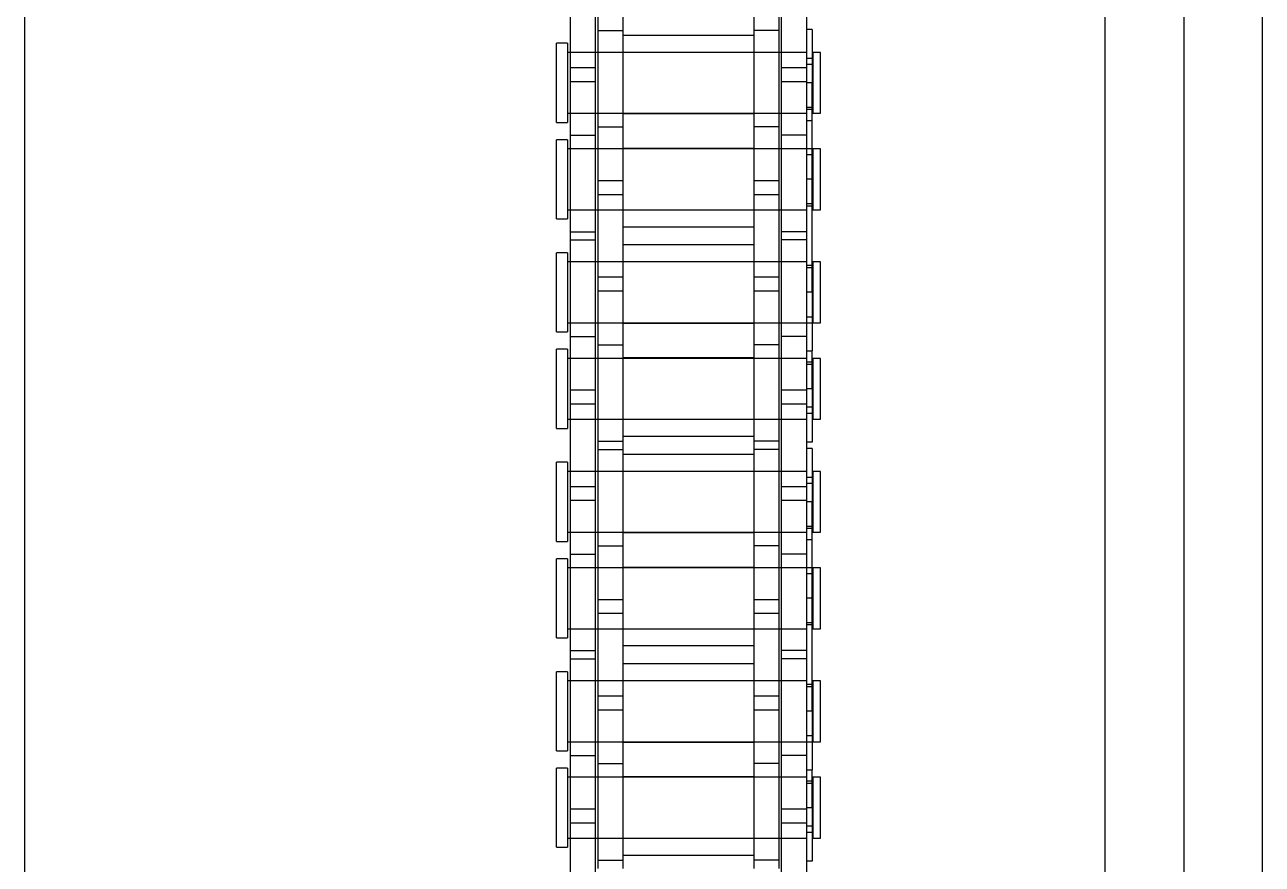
# Model space of a CAD drawing. Header units: metres. Extents: x 0 to 63075, y 0 to 44550.
# Drawn here: x 14109.2 to 14184.2, y 29203.3 to 29254.2 of the extents above; entities that cross this region are included whole.
import ezdxf

# ---------------------------------------------------------------- set-up
doc = ezdxf.new("R2010")
doc.units = ezdxf.units.M
doc.header["$LTSCALE"] = 75
doc.linetypes.add('HIDDEN2', pattern=[4.7625, 3.175, -1.5875])
for name, color, linetype in [('SDM', 7, 'Continuous'), ('SL4', 4, 'Continuous'), ('ST1', 7, 'HIDDEN2')]:
    doc.layers.add(name, color=color, linetype=linetype)

# ---------------------------------------------------------------- blocks, each defined once
blk = doc.blocks.new('A$Cb6dca9d5')
at = {"layer": 'SL4'}
for p, q in [((262.765, 2339.738), (262.765, 3664.713)), ((328.24, 2339.738), (328.24, 3664.713)), ((337.765, 3664.713), (337.765, 2339.738))]:
    blk.add_line(p, q, dxfattribs=at)
at = {"layer": 'ST1'}
for p, q in [((328.24, 2339.738), (328.24, 3664.713)), ((333.003, 3664.713), (333.003, 2339.738)), ((297.515, 2514.051), (297.515, 2520.401)), ((299.035, 2514.051), (299.035, 2520.401)), ((306.965, 2514.051), (306.965, 2520.401)), ((308.485, 2514.051), (308.485, 2520.401)), ((295.843, 2507.701), (295.843, 2516.796)), ((297.363, 2507.701), (297.363, 2516.796)), ((308.637, 2507.701), (308.637, 2516.796)), ((310.157, 2507.701), (310.157, 2516.796)), ((297.515, 2514.051), (299.035, 2514.051)), ((297.515, 2504.956), (297.515, 2514.051)), ((299.035, 2504.956), (299.035, 2514.051)), ((308.485, 2514.051), (306.965, 2514.051)), ((306.965, 2504.956), (306.965, 2514.051)), ((308.485, 2504.956), (308.485, 2514.051)), ((310.489, 2514.107), (310.157, 2514.107)), ((310.489, 2514.107), (310.489, 2510.876)), ((295, 2508.477), (295, 2513.274)), ((295.659, 2513.274), (295, 2513.274)), ((295.659, 2513.274), (295.659, 2508.477)), ((299.035, 2513.768), (306.965, 2513.768)), ((310.157, 2512.721), (295.659, 2512.721)), ((297.363, 2512.721), (295.843, 2512.721)), ((299.035, 2512.721), (297.515, 2512.721)), ((306.965, 2512.721), (299.035, 2512.721)), ((308.485, 2512.721), (306.965, 2512.721)), ((310.157, 2512.721), (308.637, 2512.721)), ((310.526, 2512.721), (310.526, 2509.031)), ((311, 2512.721), (310.526, 2512.721)), ((311, 2509.031), (311, 2512.721)), ((295.843, 2511.808), (297.363, 2511.808)), ((308.637, 2511.808), (310.157, 2511.808)), ((310.526, 2512.352), (310.157, 2512.352)), ((310.489, 2511.983), (310.157, 2511.983)), ((297.363, 2510.948), (295.843, 2510.948)), ((310.157, 2510.948), (308.637, 2510.948)), ((310.489, 2510.876), (310.157, 2510.876)), ((310.489, 2498.176), (310.489, 2510.876)), ((295.659, 2509.031), (310.157, 2509.031)), ((295.843, 2509.031), (297.363, 2509.031)), ((297.515, 2509.031), (299.035, 2509.031)), ((299.035, 2509.031), (306.965, 2509.031)), ((306.965, 2508.988), (299.035, 2508.988)), ((306.965, 2509.031), (308.485, 2509.031)), ((308.637, 2509.031), (310.157, 2509.031)), ((310.157, 2509.4), (310.526, 2509.4)), ((310.489, 2509.257), (310.157, 2509.257)), ((310.526, 2509.031), (311, 2509.031)), ((295, 2508.477), (295.659, 2508.477)), ((297.515, 2508.203), (299.035, 2508.203)), ((308.485, 2508.203), (306.965, 2508.203)), ((310.489, 2508.58), (310.157, 2508.58)), ((295, 2502.629), (295, 2507.426)), ((295.659, 2507.426), (295, 2507.426)), ((295.659, 2507.426), (295.659, 2502.629)), ((295.843, 2507.701), (297.363, 2507.701)), ((295.843, 2501.351), (295.843, 2507.701)), ((297.363, 2501.351), (297.363, 2507.701)), ((310.157, 2507.701), (308.637, 2507.701)), ((308.637, 2501.351), (308.637, 2507.701)), ((310.157, 2501.351), (310.157, 2507.701)), ((310.157, 2506.873), (295.659, 2506.873)), ((297.363, 2506.873), (295.843, 2506.873)), ((299.035, 2506.873), (297.515, 2506.873)), ((299.035, 2506.916), (306.965, 2506.916)), ((306.965, 2506.873), (299.035, 2506.873)), ((308.485, 2506.873), (306.965, 2506.873)), ((310.489, 2506.873), (308.637, 2506.873)), ((310.526, 2506.504), (310.157, 2506.504)), ((310.526, 2506.873), (310.526, 2503.183)), ((311, 2506.873), (310.526, 2506.873)), ((311, 2503.183), (311, 2506.873)), ((310.489, 2505.028), (310.157, 2505.028)), ((297.515, 2504.096), (297.515, 2504.956)), ((297.515, 2504.956), (299.035, 2504.956)), ((299.035, 2504.096), (299.035, 2504.956)), ((306.965, 2504.096), (306.965, 2504.956)), ((306.965, 2504.956), (308.485, 2504.956)), ((308.485, 2504.096), (308.485, 2504.956)), ((297.515, 2495.001), (297.515, 2504.096)), ((299.035, 2504.096), (297.515, 2504.096)), ((299.035, 2495.001), (299.035, 2504.096)), ((306.965, 2495.001), (306.965, 2504.096)), ((308.485, 2504.096), (306.965, 2504.096)), ((308.485, 2495.001), (308.485, 2504.096)), ((310.157, 2503.552), (310.526, 2503.552)), ((295.659, 2503.183), (310.157, 2503.183)), ((295.843, 2503.183), (297.363, 2503.183)), ((297.515, 2503.183), (299.035, 2503.183)), ((299.035, 2503.183), (306.965, 2503.183)), ((306.965, 2503.183), (308.485, 2503.183)), ((308.637, 2503.183), (310.157, 2503.183)), ((310.489, 2503.409), (310.157, 2503.409)), ((310.526, 2503.183), (311, 2503.183)), ((295, 2502.629), (295.659, 2502.629)), ((306.965, 2502.136), (299.035, 2502.136)), ((295.843, 2501.853), (297.363, 2501.853)), ((295.843, 2501.351), (297.363, 2501.351)), ((295.843, 2492.256), (295.843, 2501.351)), ((297.363, 2492.256), (297.363, 2501.351)), ((310.157, 2501.853), (308.637, 2501.853)), ((310.157, 2501.351), (308.637, 2501.351)), ((308.637, 2492.256), (308.637, 2501.351)), ((310.157, 2492.256), (310.157, 2501.351)), ((295, 2495.777), (295, 2500.574)), ((295.659, 2500.574), (295, 2500.574)), ((295.659, 2500.574), (295.659, 2495.777)), ((299.035, 2501.068), (306.965, 2501.068)), ((310.157, 2500.021), (295.659, 2500.021)), ((297.363, 2500.021), (295.843, 2500.021)), ((299.035, 2500.021), (297.515, 2500.021)), ((306.965, 2500.021), (299.035, 2500.021)), ((308.485, 2500.021), (306.965, 2500.021)), ((310.157, 2500.021), (308.637, 2500.021)), ((310.489, 2499.795), (310.157, 2499.795)), ((310.526, 2500.021), (310.526, 2496.331)), ((311, 2500.021), (310.526, 2500.021)), ((311, 2496.331), (311, 2500.021)), ((297.515, 2499.108), (299.035, 2499.108)), ((306.965, 2499.108), (308.485, 2499.108)), ((310.526, 2499.652), (310.157, 2499.652)), ((299.035, 2498.248), (297.515, 2498.248)), ((308.485, 2498.248), (306.965, 2498.248)), ((310.489, 2498.176), (310.157, 2498.176)), ((310.489, 2498.176), (310.489, 2494.624)), ((295.659, 2496.331), (310.157, 2496.331)), ((295.843, 2496.331), (297.363, 2496.331)), ((297.515, 2496.331), (299.035, 2496.331)), ((299.035, 2496.331), (306.965, 2496.331)), ((306.965, 2496.288), (299.035, 2496.288)), ((306.965, 2496.331), (308.485, 2496.331)), ((308.637, 2496.331), (310.489, 2496.331)), ((310.157, 2496.7), (310.526, 2496.7)), ((310.526, 2496.331), (311, 2496.331)), ((295, 2495.777), (295.659, 2495.777)), ((295.843, 2495.503), (297.363, 2495.503)), ((310.157, 2495.503), (308.637, 2495.503)), ((295, 2489.929), (295, 2494.726)), ((295.659, 2494.726), (295, 2494.726)), ((295.659, 2494.726), (295.659, 2489.929)), ((297.515, 2495.001), (299.035, 2495.001)), ((297.515, 2488.651), (297.515, 2495.001)), ((299.035, 2488.651), (299.035, 2495.001)), ((308.485, 2495.001), (306.965, 2495.001)), ((306.965, 2488.651), (306.965, 2495.001)), ((308.485, 2488.651), (308.485, 2495.001)), ((310.157, 2494.624), (310.489, 2494.624)), ((310.489, 2492.328), (310.489, 2494.624)), ((310.157, 2494.173), (295.659, 2494.173)), ((297.363, 2494.173), (295.843, 2494.173)), ((299.035, 2494.173), (297.515, 2494.173)), ((299.035, 2494.216), (306.965, 2494.216)), ((306.965, 2494.173), (299.035, 2494.173)), ((308.485, 2494.173), (306.965, 2494.173)), ((310.157, 2494.173), (308.637, 2494.173)), ((310.489, 2493.947), (310.157, 2493.947)), ((310.526, 2493.804), (310.157, 2493.804)), ((310.526, 2494.173), (310.526, 2490.483)), ((311, 2494.173), (310.526, 2494.173)), ((311, 2490.483), (311, 2494.173)), ((295.843, 2491.396), (295.843, 2492.256)), ((295.843, 2492.256), (297.363, 2492.256)), ((297.363, 2491.396), (297.363, 2492.256)), ((308.637, 2491.396), (308.637, 2492.256)), ((308.637, 2492.256), (310.157, 2492.256)), ((310.489, 2492.328), (310.157, 2492.328)), ((310.157, 2491.396), (310.157, 2492.256)), ((310.489, 2492.328), (310.489, 2489.097)), ((295.843, 2482.301), (295.843, 2491.396)), ((297.363, 2491.396), (295.843, 2491.396)), ((297.363, 2482.301), (297.363, 2491.396)), ((308.637, 2482.301), (308.637, 2491.396)), ((310.157, 2491.396), (308.637, 2491.396)), ((310.157, 2482.301), (310.157, 2491.396)), ((310.489, 2491.221), (310.157, 2491.221)), ((310.157, 2490.852), (310.526, 2490.852)), ((295.659, 2490.483), (310.157, 2490.483)), ((295.843, 2490.483), (297.363, 2490.483)), ((297.515, 2490.483), (299.035, 2490.483)), ((299.035, 2490.483), (306.965, 2490.483)), ((306.965, 2490.483), (308.485, 2490.483)), ((308.637, 2490.483), (310.157, 2490.483)), ((310.526, 2490.483), (311, 2490.483)), ((295, 2489.929), (295.659, 2489.929)), ((306.965, 2489.436), (299.035, 2489.436)), ((297.515, 2489.153), (299.035, 2489.153)), ((297.515, 2488.651), (299.035, 2488.651)), ((297.515, 2479.556), (297.515, 2488.651)), ((299.035, 2479.556), (299.035, 2488.651)), ((308.485, 2489.153), (306.965, 2489.153)), ((308.485, 2488.651), (306.965, 2488.651)), ((306.965, 2479.556), (306.965, 2488.651)), ((308.485, 2479.556), (308.485, 2488.651)), ((310.489, 2489.097), (310.157, 2489.097)), ((310.489, 2488.707), (310.157, 2488.707)), ((310.489, 2488.707), (310.489, 2485.476)), ((295, 2483.077), (295, 2487.874)), ((295.659, 2487.874), (295, 2487.874)), ((295.659, 2487.874), (295.659, 2483.077)), ((299.035, 2488.368), (306.965, 2488.368)), ((310.157, 2487.321), (295.659, 2487.321)), ((297.363, 2487.321), (295.843, 2487.321)), ((299.035, 2487.321), (297.515, 2487.321)), ((306.965, 2487.321), (299.035, 2487.321)), ((308.485, 2487.321), (306.965, 2487.321)), ((310.157, 2487.321), (308.637, 2487.321)), ((310.526, 2487.321), (310.526, 2483.631)), ((311, 2487.321), (310.526, 2487.321)), ((311, 2483.631), (311, 2487.321)), ((295.843, 2486.408), (297.363, 2486.408)), ((308.637, 2486.408), (310.157, 2486.408)), ((310.526, 2486.952), (310.157, 2486.952)), ((310.489, 2486.583), (310.157, 2486.583)), ((297.363, 2485.548), (295.843, 2485.548)), ((310.157, 2485.548), (308.637, 2485.548)), ((310.489, 2485.476), (310.157, 2485.476)), ((310.489, 2472.776), (310.489, 2485.476)), ((295.659, 2483.631), (310.157, 2483.631)), ((295.843, 2483.631), (297.363, 2483.631)), ((297.515, 2483.631), (299.035, 2483.631)), ((299.035, 2483.631), (306.965, 2483.631)), ((306.965, 2483.588), (299.035, 2483.588)), ((306.965, 2483.631), (308.485, 2483.631)), ((308.637, 2483.631), (310.157, 2483.631)), ((310.157, 2484), (310.526, 2484)), ((310.489, 2483.857), (310.157, 2483.857)), ((310.526, 2483.631), (311, 2483.631)), ((295, 2483.077), (295.659, 2483.077)), ((297.515, 2482.803), (299.035, 2482.803)), ((308.485, 2482.803), (306.965, 2482.803)), ((310.489, 2483.18), (310.157, 2483.18)), ((295, 2477.229), (295, 2482.026)), ((295.659, 2482.026), (295, 2482.026)), ((295.659, 2482.026), (295.659, 2477.229)), ((295.843, 2482.301), (297.363, 2482.301)), ((295.843, 2475.951), (295.843, 2482.301)), ((297.363, 2475.951), (297.363, 2482.301)), ((310.157, 2482.301), (308.637, 2482.301)), ((308.637, 2475.951), (308.637, 2482.301)), ((310.157, 2475.951), (310.157, 2482.301)), ((310.157, 2481.473), (295.659, 2481.473)), ((297.363, 2481.473), (295.843, 2481.473)), ((299.035, 2481.473), (297.515, 2481.473)), ((299.035, 2481.516), (306.965, 2481.516)), ((306.965, 2481.473), (299.035, 2481.473)), ((308.485, 2481.473), (306.965, 2481.473)), ((310.489, 2481.473), (308.637, 2481.473)), ((310.526, 2481.104), (310.157, 2481.104)), ((310.526, 2481.473), (310.526, 2477.783)), ((311, 2481.473), (310.526, 2481.473)), ((311, 2477.783), (311, 2481.473)), ((297.515, 2478.696), (297.515, 2479.556)), ((297.515, 2479.556), (299.035, 2479.556)), ((299.035, 2478.696), (299.035, 2479.556)), ((306.965, 2478.696), (306.965, 2479.556)), ((306.965, 2479.556), (308.485, 2479.556)), ((308.485, 2478.696), (308.485, 2479.556)), ((310.489, 2479.628), (310.157, 2479.628)), ((297.515, 2469.601), (297.515, 2478.696)), ((299.035, 2478.696), (297.515, 2478.696)), ((299.035, 2469.601), (299.035, 2478.696)), ((306.965, 2469.601), (306.965, 2478.696)), ((308.485, 2478.696), (306.965, 2478.696)), ((308.485, 2469.601), (308.485, 2478.696)), ((310.157, 2478.152), (310.526, 2478.152)), ((310.489, 2478.009), (310.157, 2478.009)), ((295.659, 2477.783), (310.157, 2477.783)), ((295.843, 2477.783), (297.363, 2477.783)), ((297.515, 2477.783), (299.035, 2477.783)), ((299.035, 2477.783), (306.965, 2477.783)), ((306.965, 2477.783), (308.485, 2477.783)), ((308.637, 2477.783), (310.157, 2477.783)), ((310.526, 2477.783), (311, 2477.783)), ((295, 2477.229), (295.659, 2477.229)), ((306.965, 2476.736), (299.035, 2476.736)), ((295.843, 2476.453), (297.363, 2476.453)), ((295.843, 2475.951), (297.363, 2475.951)), ((295.843, 2466.856), (295.843, 2475.951)), ((297.363, 2466.856), (297.363, 2475.951)), ((310.157, 2476.453), (308.637, 2476.453)), ((310.157, 2475.951), (308.637, 2475.951)), ((308.637, 2466.856), (308.637, 2475.951)), ((310.157, 2466.856), (310.157, 2475.951)), ((295, 2470.377), (295, 2475.174)), ((295.659, 2475.174), (295, 2475.174)), ((295.659, 2475.174), (295.659, 2470.377)), ((299.035, 2475.668), (306.965, 2475.668)), ((310.157, 2474.621), (295.659, 2474.621)), ((297.363, 2474.621), (295.843, 2474.621)), ((299.035, 2474.621), (297.515, 2474.621)), ((306.965, 2474.621), (299.035, 2474.621)), ((308.485, 2474.621), (306.965, 2474.621)), ((310.157, 2474.621), (308.637, 2474.621)), ((310.489, 2474.395), (310.157, 2474.395)), ((310.526, 2474.252), (310.157, 2474.252)), ((310.526, 2474.621), (310.526, 2470.931)), ((311, 2474.621), (310.526, 2474.621)), ((311, 2470.931), (311, 2474.621)), ((297.515, 2473.708), (299.035, 2473.708)), ((306.965, 2473.708), (308.485, 2473.708)), ((299.035, 2472.848), (297.515, 2472.848)), ((308.485, 2472.848), (306.965, 2472.848)), ((310.489, 2472.776), (310.157, 2472.776)), ((310.489, 2472.776), (310.489, 2469.224)), ((310.157, 2471.3), (310.526, 2471.3)), ((295.659, 2470.931), (310.157, 2470.931)), ((295.843, 2470.931), (297.363, 2470.931)), ((297.515, 2470.931), (299.035, 2470.931)), ((299.035, 2470.931), (306.965, 2470.931)), ((306.965, 2470.888), (299.035, 2470.888)), ((306.965, 2470.931), (308.485, 2470.931)), ((308.637, 2470.931), (310.489, 2470.931)), ((310.526, 2470.931), (311, 2470.931)), ((295, 2470.377), (295.659, 2470.377)), ((295.843, 2470.103), (297.363, 2470.103)), ((310.157, 2470.103), (308.637, 2470.103)), ((295, 2464.529), (295, 2469.326)), ((295.659, 2469.326), (295, 2469.326)), ((295.659, 2469.326), (295.659, 2464.529)), ((297.515, 2469.601), (299.035, 2469.601)), ((297.515, 2463.251), (297.515, 2469.601)), ((299.035, 2463.251), (299.035, 2469.601)), ((308.485, 2469.601), (306.965, 2469.601)), ((306.965, 2463.251), (306.965, 2469.601)), ((308.485, 2463.251), (308.485, 2469.601)), ((310.157, 2469.224), (310.489, 2469.224)), ((310.489, 2466.928), (310.489, 2469.224)), ((310.157, 2468.773), (295.659, 2468.773)), ((297.363, 2468.773), (295.843, 2468.773)), ((299.035, 2468.773), (297.515, 2468.773)), ((299.035, 2468.816), (306.965, 2468.816)), ((306.965, 2468.773), (299.035, 2468.773)), ((308.485, 2468.773), (306.965, 2468.773)), ((310.157, 2468.773), (308.637, 2468.773)), ((310.489, 2468.547), (310.157, 2468.547)), ((310.526, 2468.404), (310.157, 2468.404)), ((310.526, 2468.773), (310.526, 2465.083)), ((311, 2468.773), (310.526, 2468.773)), ((311, 2465.083), (311, 2468.773)), ((295.843, 2465.996), (295.843, 2466.856)), ((295.843, 2466.856), (297.363, 2466.856)), ((297.363, 2465.996), (297.363, 2466.856)), ((308.637, 2465.996), (308.637, 2466.856)), ((308.637, 2466.856), (310.157, 2466.856)), ((310.489, 2466.928), (310.157, 2466.928)), ((310.157, 2465.996), (310.157, 2466.856)), ((310.489, 2466.928), (310.489, 2463.697)), ((295.843, 2456.901), (295.843, 2465.996)), ((297.363, 2465.996), (295.843, 2465.996)), ((297.363, 2456.901), (297.363, 2465.996)), ((308.637, 2456.901), (308.637, 2465.996)), ((310.157, 2465.996), (308.637, 2465.996)), ((310.157, 2456.901), (310.157, 2465.996)), ((310.489, 2465.821), (310.157, 2465.821)), ((310.157, 2465.452), (310.526, 2465.452)), ((295, 2464.529), (295.659, 2464.529)), ((295.659, 2465.083), (310.157, 2465.083)), ((295.843, 2465.083), (297.363, 2465.083)), ((297.515, 2465.083), (299.035, 2465.083)), ((299.035, 2465.083), (306.965, 2465.083)), ((306.965, 2465.083), (308.485, 2465.083)), ((308.637, 2465.083), (310.157, 2465.083)), ((310.526, 2465.083), (311, 2465.083)), ((297.515, 2463.753), (299.035, 2463.753)), ((306.965, 2464.036), (299.035, 2464.036)), ((308.485, 2463.753), (306.965, 2463.753)), ((310.489, 2463.697), (310.157, 2463.697))]:
    blk.add_line(p, q, dxfattribs=at)

msp = doc.modelspace()

# ---------------------------------------------------------------- block references
at = {"layer": 'SDM'}
msp.add_blockref('A$Cb6dca9d5', (13846.469, 26739.769), dxfattribs=at)

doc.saveas('drawing.dxf')
